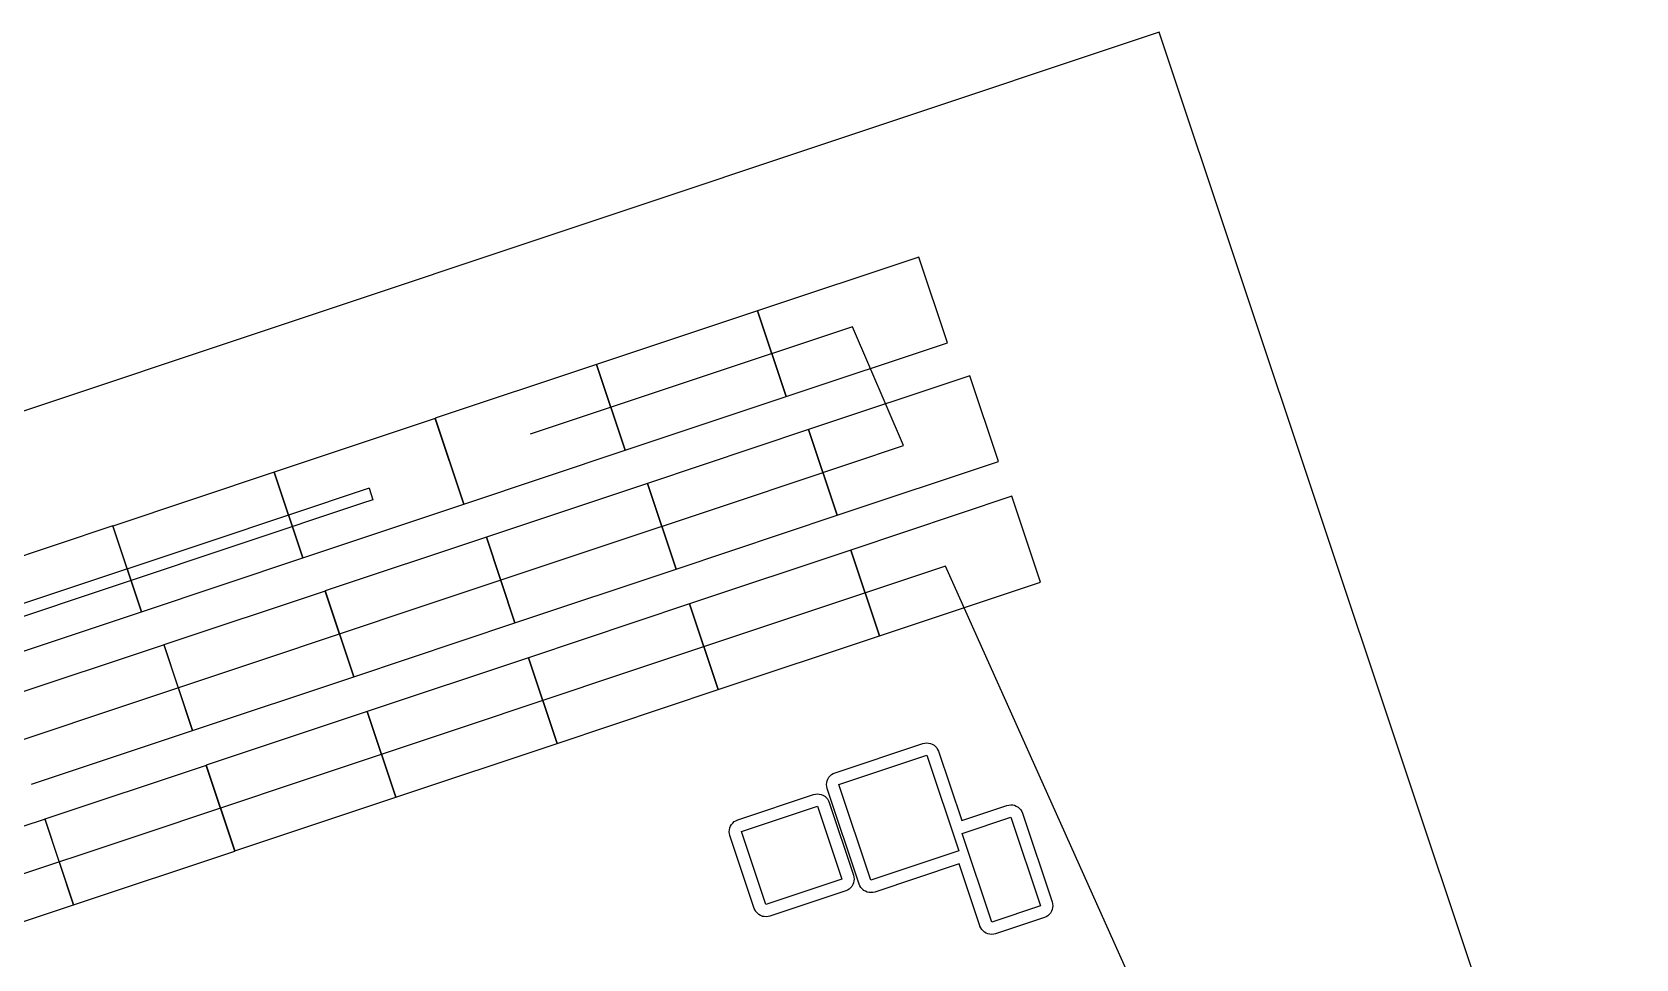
# Model space of a CAD drawing. Header units: feet. Extents: x -377 to 137, y -116 to 143.
# Drawn here: x -187.3 to -122.3, y 76.4 to 113.9 of the extents above; entities that cross this region are included whole.
import ezdxf

# ---------------------------------------------------------------- set-up
doc = ezdxf.new("R2010")
doc.units = ezdxf.units.FT
for name, color, linetype in [('Buildings', 7, 'CONTINUOUS'), ('Connections', 7, 'CONTINUOUS'), ('Modules', 7, 'CONTINUOUS'), ('Obstructions', 7, 'CONTINUOUS'), ('Setbacks', 7, 'CONTINUOUS'), ('Strings', 7, 'CONTINUOUS')]:
    doc.layers.add(name, color=color, linetype=linetype)

msp = doc.modelspace()

# ---------------------------------------------------------------- linework, layer by layer
at = {"layer": 'Buildings', "color": 252}
for p, q in [((-141.602, 113.945), (-376.619, 35.506)), ((-122.284, 56.066), (-141.602, 113.945))]:
    msp.add_line(p, q, dxfattribs=at)
at = {"layer": 'Connections', "color": 91}
for p, q in [((-173.455, 94.998), (-173.921, 94.843)), ((-173.61, 95.465), (-173.455, 94.998)), ((-173.921, 94.843), (-217.97, 80.141))]:
    msp.add_line(p, q, dxfattribs=at)
at = {"layer": 'Modules', "color": 254}
for p, q in [((-151.339, 104.832), (-157.868, 102.653)), ((-150.18, 101.36), (-151.339, 104.832)), ((-157.869, 102.652), (-164.398, 100.473)), ((-156.71, 99.179), (-157.869, 102.652)), ((-157.868, 102.653), (-156.709, 99.181)), ((-156.709, 99.181), (-150.18, 101.36)), ((-164.398, 100.475), (-170.928, 98.296)), ((-163.239, 97.003), (-164.398, 100.475)), ((-164.398, 100.473), (-163.239, 97)), ((-149.273, 100.019), (-155.802, 97.839)), ((-148.114, 96.546), (-149.273, 100.019)), ((-163.239, 97), (-156.71, 99.179)), ((-170.925, 98.291), (-177.454, 96.112)), ((-170.928, 98.296), (-169.769, 94.823)), ((-169.766, 94.819), (-170.925, 98.291)), ((-155.8, 97.838), (-162.329, 95.659)), ((-155.802, 97.839), (-154.643, 94.367)), ((-154.641, 94.366), (-155.8, 97.838)), ((-169.769, 94.823), (-163.239, 97.003)), ((-154.643, 94.367), (-148.114, 96.546)), ((-177.455, 96.111), (-183.984, 93.931)), ((-176.296, 92.638), (-177.455, 96.111)), ((-177.454, 96.112), (-176.295, 92.639)), ((-162.327, 95.658), (-168.856, 93.479)), ((-162.329, 95.659), (-161.17, 92.187)), ((-161.168, 92.185), (-162.327, 95.658)), ((-147.563, 95.136), (-154.093, 92.956)), ((-146.404, 91.663), (-147.563, 95.136)), ((-176.295, 92.639), (-169.766, 94.819)), ((-161.17, 92.187), (-154.641, 94.366)), ((-183.985, 93.934), (-190.514, 91.755)), ((-182.826, 90.462), (-183.985, 93.934)), ((-183.984, 93.931), (-182.825, 90.459)), ((-168.857, 93.481), (-175.386, 91.302)), ((-167.698, 90.009), (-168.857, 93.481)), ((-168.856, 93.479), (-167.697, 90.006)), ((-154.093, 92.955), (-160.622, 90.776)), ((-154.093, 92.956), (-152.934, 89.484)), ((-152.934, 89.483), (-154.093, 92.955)), ((-182.825, 90.459), (-176.296, 92.638)), ((-167.697, 90.006), (-161.168, 92.185)), ((-152.934, 89.484), (-146.404, 91.663)), ((-175.389, 91.297), (-181.918, 89.118)), ((-174.23, 87.825), (-175.389, 91.297)), ((-175.386, 91.302), (-174.227, 87.829)), ((-189.355, 88.282), (-182.826, 90.462)), ((-160.62, 90.778), (-167.149, 88.599)), ((-160.622, 90.776), (-159.463, 87.304)), ((-159.461, 87.306), (-160.62, 90.778)), ((-174.227, 87.829), (-167.698, 90.009)), ((-181.916, 89.12), (-188.445, 86.941)), ((-181.918, 89.118), (-180.759, 85.645)), ((-180.757, 85.648), (-181.916, 89.12)), ((-159.463, 87.304), (-152.934, 89.483)), ((-167.15, 88.598), (-173.679, 86.419)), ((-165.991, 85.126), (-167.15, 88.598)), ((-167.149, 88.599), (-165.99, 85.127)), ((-180.759, 85.645), (-174.23, 87.825)), ((-165.99, 85.127), (-159.461, 87.306)), ((-173.68, 86.421), (-180.209, 84.242)), ((-172.521, 82.949), (-173.68, 86.421)), ((-173.679, 86.419), (-172.52, 82.946)), ((-187.286, 83.469), (-180.757, 85.648)), ((-172.52, 82.946), (-165.991, 85.126)), ((-180.209, 84.237), (-186.738, 82.058)), ((-180.209, 84.242), (-179.05, 80.77)), ((-179.05, 80.765), (-180.209, 84.237)), ((-179.05, 80.77), (-172.521, 82.949)), ((-186.736, 82.061), (-193.265, 79.881)), ((-186.738, 82.058), (-185.579, 78.586)), ((-185.577, 78.588), (-186.736, 82.061)), ((-185.579, 78.586), (-179.05, 80.765)), ((-192.106, 76.409), (-185.577, 78.588))]:
    msp.add_line(p, q, dxfattribs=at)
at = {"layer": 'Obstructions', "color": 252}
for p, q in [((-154.573, 83.46), (-151.013, 84.647)), ((-151.013, 84.647), (-149.72, 80.772)), ((-153.28, 79.582), (-154.573, 83.46)), ((-158.514, 81.55), (-155.442, 82.577)), ((-155.442, 82.577), (-154.456, 79.626)), ((-149.583, 81.477), (-147.608, 82.138)), ((-147.608, 82.138), (-146.409, 78.545)), ((-157.528, 78.599), (-158.514, 81.55)), ((-148.384, 77.887), (-149.583, 81.477)), ((-149.72, 80.772), (-153.28, 79.582)), ((-154.456, 79.626), (-157.528, 78.599)), ((-146.409, 78.545), (-148.384, 77.887))]:
    msp.add_line(p, q, dxfattribs=at)
at = {"layer": 'Setbacks', "color": 2}
for p, q in [((-154.732, 83.938), (-151.172, 85.125)), ((-151.172, 85.125), (-151.097, 85.137)), ((-151.172, 85.125), (-151.172, 85.125)), ((-151.172, 85.125), (-151.172, 85.125)), ((-151.172, 85.125), (-151.172, 85.125)), ((-151.172, 85.125), (-151.172, 85.125)), ((-151.097, 85.137), (-151.017, 85.151)), ((-151.017, 85.151), (-151.017, 85.151)), ((-151.017, 85.151), (-151.017, 85.151)), ((-151.017, 85.151), (-151.016, 85.151)), ((-151.016, 85.151), (-150.939, 85.139)), ((-150.939, 85.139), (-150.862, 85.127)), ((-150.862, 85.127), (-150.861, 85.127)), ((-150.861, 85.127), (-150.861, 85.127)), ((-150.861, 85.127), (-150.861, 85.127)), ((-150.861, 85.127), (-150.792, 85.092)), ((-150.792, 85.092), (-150.721, 85.057)), ((-150.721, 85.057), (-150.72, 85.057)), ((-150.72, 85.057), (-150.72, 85.057)), ((-150.72, 85.057), (-150.72, 85.056)), ((-150.72, 85.056), (-150.666, 85.003)), ((-150.666, 85.003), (-150.608, 84.947)), ((-150.608, 84.947), (-150.608, 84.946)), ((-150.608, 84.946), (-150.608, 84.946)), ((-150.608, 84.946), (-150.608, 84.946)), ((-150.608, 84.946), (-150.573, 84.879)), ((-150.573, 84.879), (-150.536, 84.807)), ((-150.536, 84.807), (-150.536, 84.807)), ((-150.536, 84.807), (-149.6, 82.002)), ((-154.927, 83.809), (-154.872, 83.865)), ((-154.872, 83.865), (-154.871, 83.865)), ((-154.871, 83.866), (-154.802, 83.901)), ((-154.871, 83.865), (-154.871, 83.866)), ((-154.871, 83.865), (-154.871, 83.865)), ((-154.871, 83.865), (-154.871, 83.865)), ((-154.802, 83.901), (-154.732, 83.938)), ((-154.732, 83.938), (-154.732, 83.938)), ((-155.076, 83.457), (-155.064, 83.535)), ((-155.076, 83.457), (-155.076, 83.457)), ((-155.076, 83.457), (-155.076, 83.457)), ((-155.076, 83.456), (-155.076, 83.457)), ((-155.076, 83.457), (-155.076, 83.457)), ((-155.063, 83.38), (-155.076, 83.456)), ((-155.064, 83.535), (-155.052, 83.612)), ((-155.05, 83.302), (-155.063, 83.38)), ((-155.052, 83.613), (-155.017, 83.682)), ((-155.052, 83.612), (-155.052, 83.613)), ((-155.052, 83.612), (-155.052, 83.612)), ((-155.052, 83.612), (-155.052, 83.612)), ((-155.052, 83.612), (-155.052, 83.612)), ((-155.05, 83.301), (-155.05, 83.302)), ((-153.757, 79.423), (-155.05, 83.301)), ((-155.017, 83.682), (-154.982, 83.753)), ((-154.982, 83.754), (-154.927, 83.809)), ((-154.982, 83.753), (-154.982, 83.754)), ((-154.982, 83.753), (-154.982, 83.753)), ((-154.982, 83.753), (-154.982, 83.753)), ((-154.982, 83.753), (-154.982, 83.753)), ((-158.674, 82.028), (-155.601, 83.054)), ((-155.601, 83.054), (-155.523, 83.067)), ((-155.601, 83.054), (-155.601, 83.054)), ((-155.523, 83.067), (-155.447, 83.08)), ((-155.447, 83.08), (-155.446, 83.08)), ((-155.446, 83.08), (-155.446, 83.08)), ((-155.446, 83.08), (-155.446, 83.08)), ((-155.446, 83.08), (-155.446, 83.08)), ((-155.446, 83.08), (-155.368, 83.068)), ((-155.368, 83.068), (-155.291, 83.057)), ((-155.291, 83.057), (-155.29, 83.057)), ((-155.29, 83.057), (-155.29, 83.056)), ((-155.29, 83.056), (-155.29, 83.056)), ((-155.29, 83.056), (-155.29, 83.056)), ((-155.29, 83.056), (-155.22, 83.022)), ((-155.22, 83.022), (-155.15, 82.986)), ((-155.15, 82.986), (-155.15, 82.986)), ((-155.15, 82.986), (-155.15, 82.986)), ((-155.15, 82.986), (-155.15, 82.986)), ((-155.15, 82.986), (-155.149, 82.986)), ((-155.149, 82.986), (-155.093, 82.931)), ((-155.093, 82.931), (-155.038, 82.876)), ((-155.038, 82.876), (-155.037, 82.876)), ((-155.037, 82.876), (-155.037, 82.876)), ((-155.037, 82.876), (-155.037, 82.875)), ((-155.037, 82.875), (-155.001, 82.805)), ((-155.001, 82.805), (-154.965, 82.737)), ((-154.965, 82.737), (-154.965, 82.736)), ((-154.965, 82.736), (-154.965, 82.736)), ((-154.965, 82.736), (-154.965, 82.736)), ((-154.965, 82.736), (-153.978, 79.785)), ((-149.6, 82.002), (-147.768, 82.616)), ((-147.768, 82.616), (-147.768, 82.616)), ((-147.768, 82.616), (-147.767, 82.616)), ((-147.767, 82.616), (-147.69, 82.629)), ((-147.767, 82.616), (-147.767, 82.616)), ((-147.69, 82.629), (-147.613, 82.642)), ((-147.613, 82.642), (-147.612, 82.642)), ((-147.612, 82.642), (-147.612, 82.642)), ((-147.612, 82.642), (-147.612, 82.642)), ((-147.612, 82.642), (-147.611, 82.642)), ((-147.611, 82.642), (-147.534, 82.63)), ((-147.534, 82.63), (-147.457, 82.618)), ((-147.457, 82.618), (-147.457, 82.618)), ((-147.457, 82.618), (-147.457, 82.618)), ((-147.457, 82.618), (-147.456, 82.618)), ((-147.456, 82.618), (-147.456, 82.618)), ((-147.456, 82.618), (-147.386, 82.583)), ((-147.386, 82.583), (-147.316, 82.548)), ((-147.316, 82.548), (-147.316, 82.548)), ((-147.316, 82.548), (-147.316, 82.548)), ((-147.316, 82.548), (-147.315, 82.548)), ((-147.315, 82.548), (-147.315, 82.547)), ((-147.315, 82.547), (-147.26, 82.493)), ((-158.924, 81.843), (-158.869, 81.899)), ((-158.869, 81.899), (-158.814, 81.955)), ((-158.814, 81.955), (-158.814, 81.955)), ((-158.814, 81.955), (-158.813, 81.955)), ((-158.813, 81.955), (-158.744, 81.991)), ((-158.813, 81.955), (-158.813, 81.955)), ((-158.813, 81.955), (-158.813, 81.955)), ((-158.744, 81.991), (-158.674, 82.027)), ((-158.674, 82.027), (-158.674, 82.028)), ((-158.674, 82.028), (-158.674, 82.028)), ((-147.26, 82.493), (-147.204, 82.438)), ((-147.204, 82.438), (-147.203, 82.438)), ((-147.203, 82.438), (-147.203, 82.437)), ((-147.203, 82.437), (-147.203, 82.437)), ((-147.203, 82.437), (-147.203, 82.437)), ((-147.203, 82.437), (-147.167, 82.368)), ((-147.167, 82.368), (-147.131, 82.298)), ((-147.131, 82.298), (-147.131, 82.298)), ((-147.131, 82.298), (-147.131, 82.298)), ((-147.131, 82.298), (-147.131, 82.298)), ((-147.131, 82.298), (-145.931, 78.704)), ((-159.018, 81.547), (-159.006, 81.624)), ((-159.018, 81.546), (-159.018, 81.547)), ((-159.018, 81.546), (-159.018, 81.546)), ((-159.005, 81.469), (-159.018, 81.546)), ((-159.018, 81.546), (-159.018, 81.546)), ((-159.018, 81.546), (-159.018, 81.546)), ((-159.006, 81.624), (-158.994, 81.701)), ((-158.992, 81.391), (-159.005, 81.469)), ((-158.994, 81.702), (-158.959, 81.772)), ((-158.994, 81.701), (-158.994, 81.702)), ((-158.994, 81.702), (-158.994, 81.702)), ((-158.994, 81.702), (-158.994, 81.702)), ((-158.994, 81.702), (-158.994, 81.702)), ((-158.005, 78.44), (-158.992, 81.391)), ((-158.992, 81.391), (-158.992, 81.391)), ((-158.992, 81.391), (-158.992, 81.391)), ((-158.992, 81.391), (-158.992, 81.391)), ((-158.959, 81.772), (-158.924, 81.842)), ((-158.924, 81.842), (-158.924, 81.843)), ((-158.924, 81.843), (-158.924, 81.843)), ((-158.924, 81.843), (-158.924, 81.843)), ((-158.924, 81.843), (-158.924, 81.843)), ((-149.703, 80.247), (-153.12, 79.104)), ((-148.861, 77.728), (-149.703, 80.247)), ((-154.101, 79.277), (-154.156, 79.221)), ((-154.047, 79.333), (-154.101, 79.277)), ((-154.046, 79.333), (-154.047, 79.333)), ((-154.011, 79.404), (-154.046, 79.334)), ((-154.046, 79.334), (-154.046, 79.333)), ((-154.046, 79.333), (-154.046, 79.333)), ((-154.046, 79.333), (-154.046, 79.333)), ((-153.976, 79.474), (-154.011, 79.404)), ((-153.978, 79.785), (-153.978, 79.785)), ((-153.978, 79.785), (-153.978, 79.785)), ((-153.978, 79.785), (-153.978, 79.785)), ((-153.978, 79.785), (-153.965, 79.707)), ((-153.964, 79.552), (-153.976, 79.475)), ((-153.976, 79.475), (-153.976, 79.474)), ((-153.976, 79.474), (-153.976, 79.474)), ((-153.976, 79.474), (-153.976, 79.474)), ((-153.976, 79.474), (-153.976, 79.474)), ((-153.965, 79.707), (-153.953, 79.63)), ((-153.953, 79.629), (-153.964, 79.552)), ((-153.953, 79.63), (-153.953, 79.63)), ((-153.953, 79.63), (-153.953, 79.63)), ((-153.953, 79.63), (-153.953, 79.629)), ((-153.757, 79.422), (-153.757, 79.423)), ((-153.721, 79.353), (-153.757, 79.422)), ((-153.757, 79.422), (-153.757, 79.422)), ((-153.757, 79.422), (-153.757, 79.422)), ((-153.685, 79.283), (-153.721, 79.353)), ((-153.685, 79.282), (-153.685, 79.283)), ((-153.685, 79.283), (-153.685, 79.283)), ((-153.685, 79.283), (-153.685, 79.283)), ((-153.684, 79.282), (-153.685, 79.282)), ((-153.629, 79.227), (-153.684, 79.282)), ((-154.296, 79.148), (-157.369, 78.122)), ((-154.226, 79.185), (-154.296, 79.148)), ((-154.296, 79.148), (-154.296, 79.148)), ((-154.296, 79.148), (-154.296, 79.148)), ((-154.296, 79.148), (-154.296, 79.148)), ((-154.157, 79.221), (-154.226, 79.185)), ((-154.156, 79.221), (-154.157, 79.221)), ((-154.157, 79.221), (-154.157, 79.221)), ((-154.157, 79.221), (-154.157, 79.221)), ((-154.157, 79.221), (-154.157, 79.221)), ((-153.573, 79.173), (-153.629, 79.227)), ((-153.573, 79.172), (-153.573, 79.173)), ((-153.572, 79.172), (-153.573, 79.172)), ((-153.573, 79.172), (-153.573, 79.172)), ((-153.502, 79.137), (-153.572, 79.172)), ((-153.572, 79.172), (-153.572, 79.172)), ((-153.432, 79.102), (-153.502, 79.137)), ((-153.431, 79.102), (-153.432, 79.102)), ((-153.432, 79.102), (-153.432, 79.102)), ((-153.432, 79.102), (-153.432, 79.102)), ((-153.354, 79.09), (-153.431, 79.102)), ((-153.431, 79.102), (-153.431, 79.102)), ((-153.277, 79.079), (-153.354, 79.09)), ((-153.276, 79.078), (-153.277, 79.079)), ((-153.275, 79.079), (-153.276, 79.078)), ((-153.276, 79.078), (-153.276, 79.079)), ((-153.276, 79.079), (-153.276, 79.078)), ((-153.198, 79.091), (-153.275, 79.079)), ((-153.121, 79.104), (-153.198, 79.091)), ((-153.12, 79.104), (-153.121, 79.104)), ((-153.121, 79.104), (-153.121, 79.104)), ((-153.121, 79.104), (-153.121, 79.104)), ((-145.931, 78.704), (-145.931, 78.704)), ((-145.931, 78.704), (-145.931, 78.703)), ((-145.931, 78.703), (-145.931, 78.703)), ((-145.931, 78.703), (-145.918, 78.626)), ((-145.918, 78.626), (-145.906, 78.549)), ((-158.005, 78.439), (-158.005, 78.44)), ((-157.969, 78.369), (-158.005, 78.439)), ((-157.933, 78.301), (-157.969, 78.369)), ((-157.933, 78.3), (-157.933, 78.301)), ((-157.932, 78.3), (-157.933, 78.3)), ((-157.933, 78.3), (-157.933, 78.3)), ((-157.933, 78.3), (-157.933, 78.3)), ((-157.876, 78.245), (-157.932, 78.3)), ((-157.821, 78.19), (-157.876, 78.245)), ((-157.82, 78.189), (-157.821, 78.19)), ((-157.821, 78.19), (-157.821, 78.19)), ((-157.821, 78.19), (-157.821, 78.19)), ((-157.821, 78.19), (-157.821, 78.19)), ((-157.749, 78.154), (-157.82, 78.189)), ((-157.68, 78.12), (-157.749, 78.154)), ((-157.68, 78.119), (-157.68, 78.12)), ((-157.679, 78.119), (-157.68, 78.119)), ((-157.68, 78.119), (-157.68, 78.119)), ((-157.68, 78.119), (-157.68, 78.119)), ((-157.601, 78.108), (-157.679, 78.119)), ((-157.524, 78.096), (-157.601, 78.108)), ((-157.523, 78.096), (-157.524, 78.096)), ((-157.524, 78.096), (-157.524, 78.096)), ((-157.524, 78.096), (-157.524, 78.096)), ((-157.524, 78.096), (-157.524, 78.096)), ((-157.446, 78.109), (-157.523, 78.096)), ((-157.369, 78.122), (-157.446, 78.109)), ((-157.369, 78.122), (-157.369, 78.122)), ((-146.25, 78.067), (-148.225, 77.41)), ((-146.249, 78.067), (-146.25, 78.067)), ((-146.25, 78.067), (-146.25, 78.067)), ((-146.25, 78.067), (-146.25, 78.067)), ((-146.18, 78.103), (-146.249, 78.067)), ((-146.111, 78.139), (-146.18, 78.103)), ((-146.11, 78.139), (-146.111, 78.139)), ((-146.109, 78.14), (-146.11, 78.14)), ((-146.11, 78.14), (-146.11, 78.14)), ((-146.11, 78.14), (-146.11, 78.139)), ((-146.055, 78.196), (-146.109, 78.14)), ((-146, 78.251), (-146.055, 78.196)), ((-145.999, 78.252), (-146, 78.252)), ((-146, 78.252), (-146, 78.252)), ((-146, 78.252), (-146, 78.251)), ((-145.964, 78.322), (-145.999, 78.252)), ((-145.999, 78.252), (-145.999, 78.252)), ((-145.929, 78.392), (-145.964, 78.322)), ((-145.917, 78.471), (-145.929, 78.393)), ((-145.929, 78.393), (-145.929, 78.393)), ((-145.929, 78.393), (-145.929, 78.393)), ((-145.929, 78.393), (-145.929, 78.392)), ((-145.929, 78.392), (-145.929, 78.392)), ((-145.906, 78.548), (-145.917, 78.471)), ((-145.906, 78.549), (-145.906, 78.549)), ((-145.906, 78.549), (-145.906, 78.548)), ((-145.906, 78.548), (-145.906, 78.548)), ((-145.906, 78.548), (-145.906, 78.548)), ((-148.861, 77.727), (-148.861, 77.728)), ((-148.825, 77.658), (-148.861, 77.727)), ((-148.789, 77.589), (-148.825, 77.658)), ((-148.789, 77.588), (-148.789, 77.589)), ((-148.733, 77.533), (-148.789, 77.588)), ((-148.789, 77.588), (-148.789, 77.588)), ((-148.789, 77.588), (-148.789, 77.588)), ((-148.789, 77.588), (-148.789, 77.588)), ((-148.677, 77.478), (-148.733, 77.533)), ((-148.676, 77.477), (-148.677, 77.478)), ((-148.677, 77.478), (-148.677, 77.478)), ((-148.677, 77.478), (-148.677, 77.478)), ((-148.677, 77.478), (-148.677, 77.478)), ((-148.606, 77.442), (-148.676, 77.477)), ((-148.537, 77.408), (-148.606, 77.442)), ((-148.536, 77.407), (-148.537, 77.408)), ((-148.535, 77.407), (-148.536, 77.407)), ((-148.536, 77.407), (-148.536, 77.407)), ((-148.536, 77.407), (-148.536, 77.407)), ((-148.458, 77.396), (-148.535, 77.407)), ((-148.381, 77.384), (-148.458, 77.396)), ((-148.38, 77.384), (-148.381, 77.384)), ((-148.381, 77.384), (-148.381, 77.384)), ((-148.379, 77.384), (-148.38, 77.384)), ((-148.38, 77.384), (-148.38, 77.384)), ((-148.303, 77.397), (-148.379, 77.384)), ((-148.226, 77.409), (-148.303, 77.397)), ((-148.225, 77.41), (-148.226, 77.409))]:
    msp.add_line(p, q, dxfattribs=at)
at = {"layer": 'Strings', "color": 11}
for p, q in [((-154.024, 102.006), (-160.554, 99.826)), ((-151.958, 97.193), (-154.024, 102.006)), ((-160.554, 99.826), (-167.084, 97.649)), ((-158.485, 95.012), (-151.958, 97.193)), ((-173.61, 95.465), (-180.14, 93.285)), ((-165.012, 92.832), (-158.485, 95.012)), ((-180.14, 93.285), (-186.67, 91.108)), ((-171.542, 90.655), (-165.012, 92.832)), ((-150.249, 92.31), (-156.778, 90.129)), ((-141.388, 72.54), (-150.249, 92.31)), ((-186.67, 91.108), (-193.197, 88.928)), ((-178.074, 88.471), (-171.542, 90.655)), ((-156.778, 90.129), (-163.305, 87.953)), ((-184.601, 86.295), (-178.074, 88.471)), ((-163.305, 87.953), (-169.835, 85.772)), ((-191.131, 84.118), (-184.601, 86.295)), ((-169.835, 85.772), (-176.365, 83.596)), ((-176.365, 83.596), (-182.894, 81.412)), ((-182.894, 81.412), (-189.421, 79.235))]:
    msp.add_line(p, q, dxfattribs=at)

doc.saveas('drawing.dxf')
